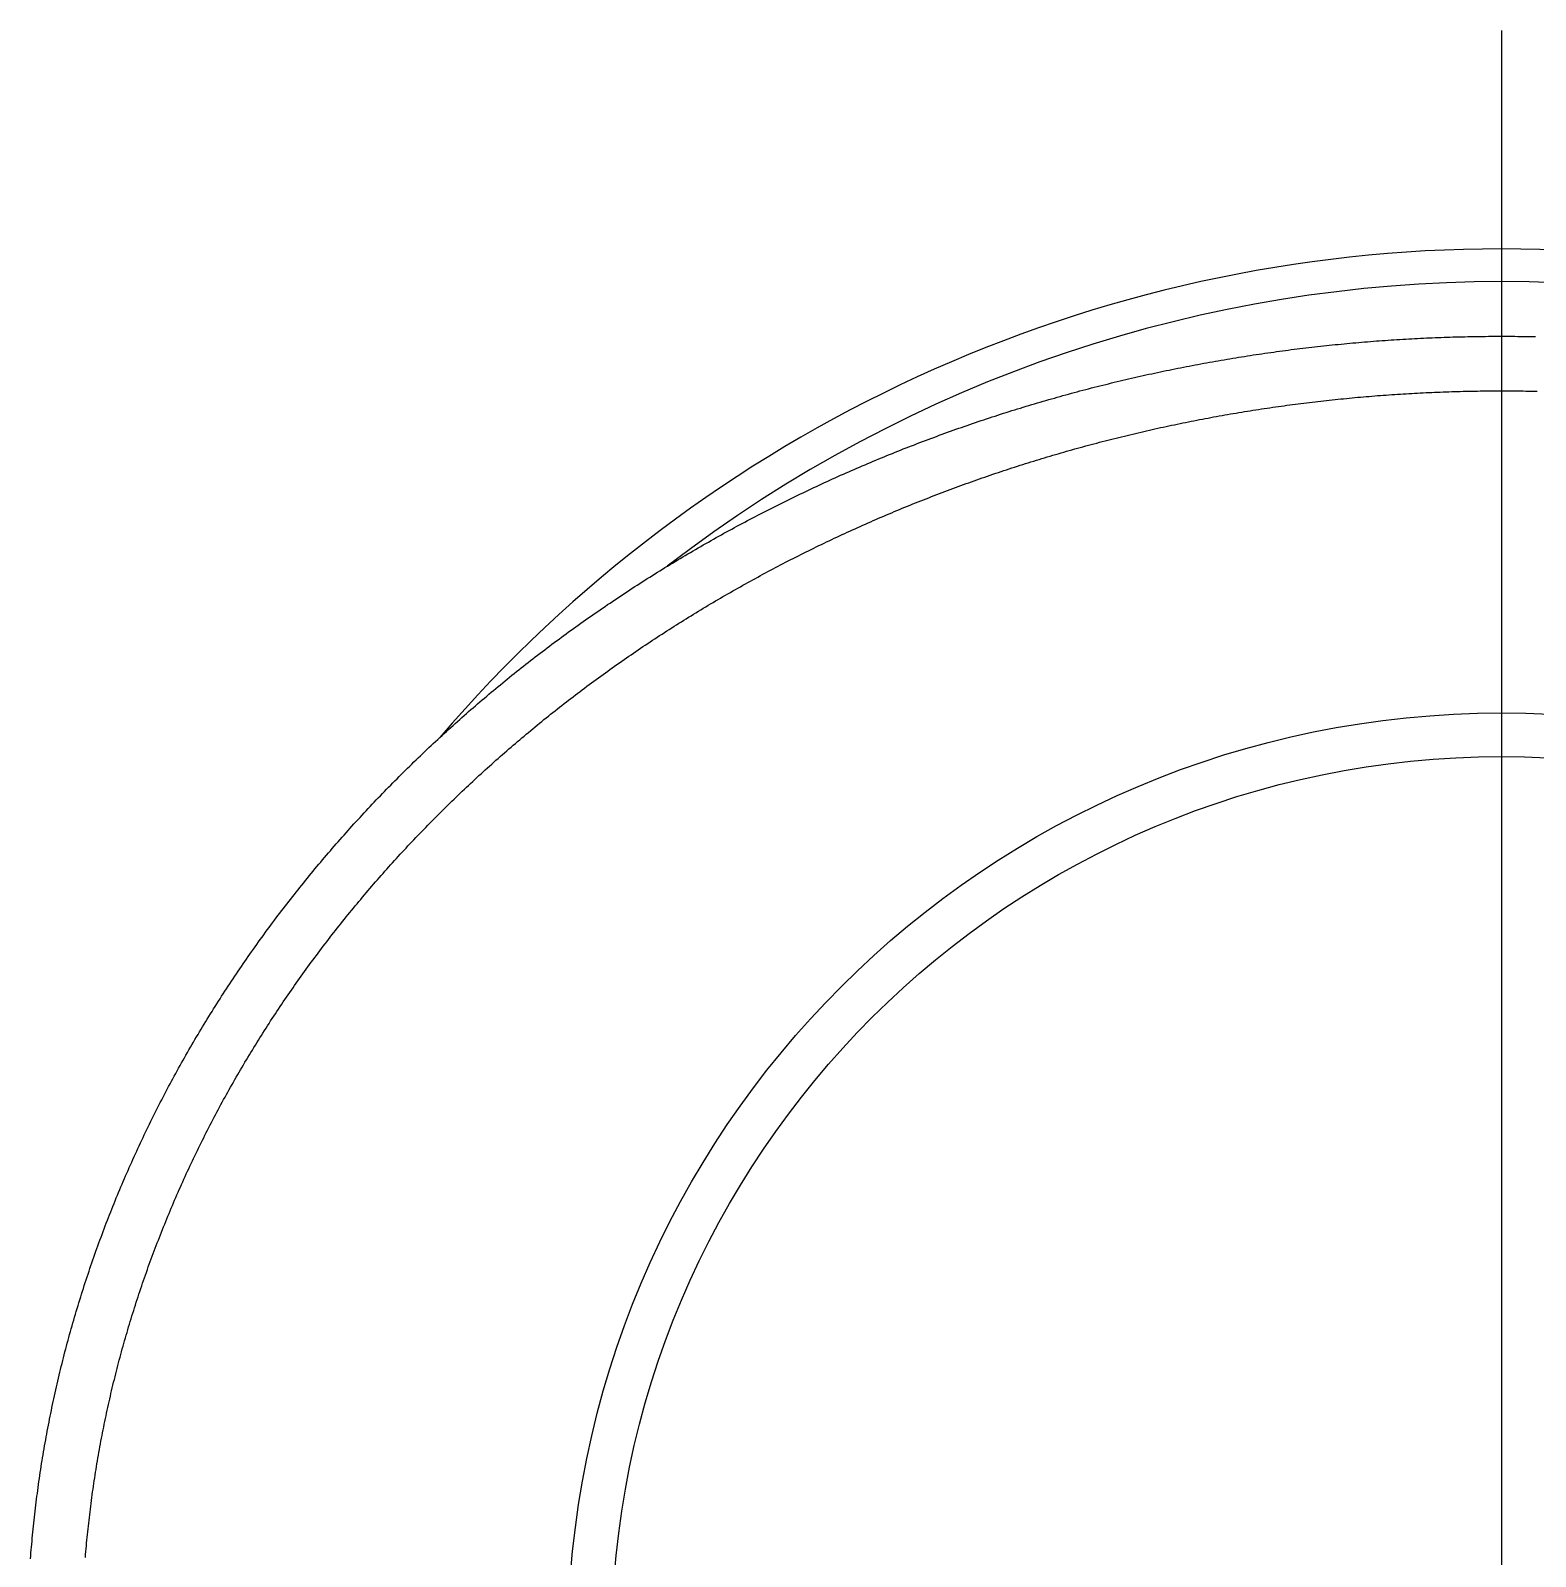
# Model space of a CAD drawing. Extents: x -12 to 93, y -19 to 51.
# Drawn here: x 63.64 to 77.42, y 36.82 to 50.8 of the extents above; entities that cross this region are included whole.
import ezdxf

# ---------------------------------------------------------------- set-up
doc = ezdxf.new("R2010")
doc.units = 0
doc.linetypes.add('CENTER', pattern=[50.8, 31.75, -6.35, 6.35, -6.35])
doc.layers.get('0').update_dxf_attribs({"linetype": 'CONTINUOUS'})
doc.layers.add('CENTER', color=1, linetype='CENTER')

msp = doc.modelspace()

# ---------------------------------------------------------------- linework, layer by layer
at = {"color": 7}
for points in [[(63.6388, 36.8023, 0), (63.6409, 36.8297, 0), (63.6431, 36.857, 0), (63.6453, 36.8844, 0), (63.6476, 36.9118, 0), (63.65, 36.9391, 0), (63.6525, 36.9665, 0), (63.655, 36.9938, 0), (63.6576, 37.0212, 0), (63.6602, 37.0485, 0), (63.663, 37.0759, 0), (63.6658, 37.1032, 0), (63.6687, 37.1305, 0), (63.6716, 37.1578, 0), (63.6746, 37.1851, 0), (63.6777, 37.2124, 0), (63.6808, 37.2397, 0), (63.6841, 37.267, 0), (63.6874, 37.2943, 0), (63.6907, 37.3216, 0), (63.6942, 37.3488, 0), (63.6977, 37.3761, 0), (63.7012, 37.4033, 0), (63.7049, 37.4306, 0), (63.7086, 37.4578, 0), (63.7124, 37.485, 0), (63.7162, 37.5123, 0), (63.7202, 37.5395, 0), (63.7241, 37.5667, 0), (63.7282, 37.5939, 0), (63.7323, 37.621, 0), (63.7366, 37.6482, 0), (63.7408, 37.6754, 0), (63.7452, 37.7025, 0), (63.7496, 37.7297, 0), (63.7541, 37.7568, 0), (63.7586, 37.7839, 0), (63.7632, 37.811, 0), (63.7679, 37.8381, 0), (63.7727, 37.8652, 0), (63.7775, 37.8923, 0), (63.7824, 37.9194, 0), (63.7874, 37.9464, 0), (63.7924, 37.9735, 0), (63.7975, 38.0005, 0), (63.8027, 38.0275, 0), (63.808, 38.0545, 0), (63.8133, 38.0815, 0), (63.8187, 38.1085, 0), (63.8241, 38.1355, 0), (63.8296, 38.1624, 0), (63.8352, 38.1894, 0), (63.8409, 38.2163, 0), (63.8466, 38.2432, 0), (63.8524, 38.2701, 0), (63.8583, 38.297, 0), (63.8642, 38.3239, 0), (63.8702, 38.3508, 0), (63.8763, 38.3776, 0), (63.8824, 38.4044, 0), (63.8886, 38.4312, 0), (63.8949, 38.458, 0), (63.9012, 38.4848, 0), (63.9076, 38.5116, 0), (63.9141, 38.5384, 0), (63.9207, 38.5651, 0), (63.9273, 38.5918, 0), (63.934, 38.6185, 0), (63.9407, 38.6452, 0), (63.9475, 38.6719, 0), (63.9544, 38.6985, 0), (63.9614, 38.7252, 0), (63.9684, 38.7518, 0), (63.9755, 38.7784, 0), (63.9826, 38.805, 0), (63.9898, 38.8316, 0), (63.9971, 38.8581, 0), (64.0045, 38.8847, 0), (64.0119, 38.9112, 0), (64.0194, 38.9377, 0), (64.0269, 38.9642, 0), (64.0346, 38.9906, 0), (64.0423, 39.0171, 0), (64.05, 39.0435, 0), (64.0578, 39.0699, 0), (64.0657, 39.0963, 0), (64.0737, 39.1226, 0), (64.0817, 39.149, 0), (64.0898, 39.1753, 0), (64.098, 39.2016, 0), (64.1062, 39.2279, 0), (64.1145, 39.2542, 0), (64.1228, 39.2804, 0), (64.1312, 39.3066, 0), (64.1397, 39.3328, 0), (64.1483, 39.359, 0), (64.1569, 39.3852, 0), (64.1656, 39.4113, 0), (64.1743, 39.4374, 0), (64.1831, 39.4635, 0), (64.192, 39.4896, 0), (64.201, 39.5156, 0), (64.21, 39.5416, 0), (64.219, 39.5676, 0), (64.2282, 39.5936, 0), (64.2374, 39.6196, 0), (64.2467, 39.6455, 0), (64.256, 39.6714, 0), (64.2654, 39.6973, 0), (64.2748, 39.7232, 0), (64.2844, 39.749, 0), (64.294, 39.7748, 0), (64.3036, 39.8006, 0), (64.3133, 39.8264, 0), (64.3231, 39.8521, 0), (64.3329, 39.8778, 0), (64.3429, 39.9035, 0), (64.3528, 39.9292, 0), (64.3629, 39.9548, 0), (64.373, 39.9804, 0), (64.3831, 40.006, 0), (64.3933, 40.0316, 0), (64.4036, 40.0571, 0), (64.414, 40.0826, 0), (64.4244, 40.1081, 0), (64.4348, 40.1336, 0), (64.4454, 40.159, 0), (64.456, 40.1844, 0), (64.4666, 40.2098, 0), (64.4773, 40.2351, 0), (64.4881, 40.2604, 0), (64.499, 40.2857, 0), (64.5099, 40.311, 0), (64.5208, 40.3362, 0), (64.5319, 40.3614, 0), (64.543, 40.3866, 0), (64.5541, 40.4118, 0), (64.5653, 40.4369, 0), (64.5766, 40.462, 0), (64.5879, 40.4871, 0), (64.5993, 40.5121, 0), (64.6108, 40.5371, 0), (64.6223, 40.5621, 0), (64.6338, 40.5871, 0), (64.6455, 40.612, 0), (64.6572, 40.6369, 0), (64.6689, 40.6617, 0), (64.6807, 40.6866, 0), (64.6926, 40.7114, 0), (64.7045, 40.7361, 0), (64.7165, 40.7609, 0), (64.7286, 40.7856, 0), (64.7407, 40.8103, 0), (64.7529, 40.8349, 0), (64.7651, 40.8595, 0), (64.7774, 40.8841, 0), (64.7897, 40.9087, 0), (64.8021, 40.9332, 0), (64.8146, 40.9577, 0), (64.8271, 40.9821, 0), (64.8397, 41.0066, 0), (64.8523, 41.0309, 0), (64.865, 41.0553, 0), (64.8778, 41.0796, 0), (64.8906, 41.1039, 0), (64.9034, 41.1282, 0), (64.9164, 41.1524, 0), (64.9293, 41.1766, 0), (64.9424, 41.2008, 0), (64.9555, 41.2249, 0), (64.9686, 41.249, 0), (64.9818, 41.273, 0), (64.9951, 41.2971, 0), (65.0084, 41.3211, 0), (65.0218, 41.345, 0), (65.0352, 41.3689, 0), (65.0487, 41.3928, 0), (65.0622, 41.4167, 0), (65.0758, 41.4405, 0), (65.0895, 41.4643, 0), (65.1032, 41.488, 0), (65.1169, 41.5118, 0), (65.1307, 41.5354, 0), (65.1446, 41.5591, 0), (65.1585, 41.5827, 0), (65.1725, 41.6063, 0), (65.1865, 41.6298, 0), (65.2006, 41.6533, 0), (65.2148, 41.6768, 0), (65.229, 41.7002, 0), (65.2432, 41.7236, 0), (65.2575, 41.747, 0), (65.2719, 41.7703, 0), (65.2863, 41.7936, 0), (65.3007, 41.8169, 0), (65.3152, 41.8401, 0), (65.3298, 41.8633, 0), (65.3444, 41.8864, 0), (65.3591, 41.9095, 0), (65.3738, 41.9326, 0), (65.3886, 41.9556, 0), (65.4034, 41.9786, 0), (65.4183, 42.0016, 0), (65.4333, 42.0245, 0), (65.4482, 42.0474, 0), (65.4633, 42.0703, 0), (65.4784, 42.0931, 0), (65.4935, 42.1159, 0), (65.5087, 42.1386, 0), (65.5239, 42.1613, 0), (65.5392, 42.184, 0), (65.5546, 42.2066, 0), (65.57, 42.2292, 0), (65.5854, 42.2517, 0), (65.6009, 42.2743, 0), (65.6165, 42.2967, 0), (65.632, 42.3192, 0), (65.6477, 42.3416, 0), (65.6634, 42.3639, 0), (65.6791, 42.3862, 0), (65.6949, 42.4085, 0), (65.7108, 42.4308, 0), (65.7267, 42.453, 0), (65.7426, 42.4751, 0), (65.7586, 42.4973, 0), (65.7746, 42.5193, 0), (65.7907, 42.5414, 0), (65.8069, 42.5634, 0), (65.8231, 42.5854, 0), (65.8393, 42.6073, 0), (65.8556, 42.6292, 0), (65.8719, 42.6511, 0), (65.8883, 42.6729, 0), (65.9047, 42.6947, 0), (65.9212, 42.7164, 0), (65.9377, 42.7381, 0), (65.9543, 42.7598, 0), (65.971, 42.7814, 0), (65.9876, 42.803, 0), (66.0043, 42.8245, 0), (66.0211, 42.846, 0), (66.0379, 42.8675, 0), (66.0548, 42.8889, 0), (66.0717, 42.9103, 0), (66.0887, 42.9317, 0), (66.1057, 42.953, 0), (66.1227, 42.9743, 0), (66.1398, 42.9955, 0), (66.157, 43.0167, 0), (66.1742, 43.0379, 0), (66.1914, 43.059, 0), (66.2087, 43.08, 0), (66.226, 43.1011, 0), (66.2434, 43.1221, 0), (66.2608, 43.143, 0), (66.2783, 43.164, 0), (66.2958, 43.1848, 0), (66.3134, 43.2057, 0), (66.331, 43.2265, 0), (66.3487, 43.2472, 0), (66.3664, 43.2679, 0), (66.3841, 43.2886, 0), (66.4019, 43.3093, 0), (66.4197, 43.3299, 0), (66.4376, 43.3504, 0), (66.4555, 43.3709, 0), (66.4735, 43.3914, 0), (66.4915, 43.4118, 0), (66.5096, 43.4322, 0), (66.5277, 43.4526, 0), (66.5458, 43.4729, 0), (66.564, 43.4932, 0), (66.5823, 43.5134, 0), (66.6006, 43.5336, 0), (66.6189, 43.5538, 0), (66.6373, 43.5739, 0), (66.6557, 43.594, 0), (66.6741, 43.614, 0), (66.6926, 43.634, 0), (66.7112, 43.6539, 0), (66.7298, 43.6738, 0), (66.7484, 43.6937, 0), (66.7671, 43.7135, 0), (66.7858, 43.7333, 0), (66.8046, 43.7531, 0), (66.8234, 43.7728, 0), (66.8422, 43.7924, 0), (66.8611, 43.812, 0), (66.88, 43.8316, 0), (66.899, 43.8512, 0), (66.918, 43.8707, 0), (66.9371, 43.8901, 0), (66.9562, 43.9095, 0), (66.9753, 43.9289, 0), (66.9945, 43.9482, 0), (67.0137, 43.9675, 0), (67.033, 43.9868, 0), (67.0523, 44.006, 0), (67.0717, 44.0251, 0), (67.091, 44.0443, 0), (67.1105, 44.0633, 0), (67.13, 44.0824, 0), (67.1495, 44.1014, 0), (67.169, 44.1203, 0), (67.1886, 44.1392, 0), (67.2083, 44.1581, 0), (67.2279, 44.1769, 0), (67.2477, 44.1957, 0), (67.2674, 44.2144, 0), (67.2872, 44.2331, 0), (67.307, 44.2518, 0), (67.3269, 44.2704, 0), (67.3468, 44.289, 0), (67.3668, 44.3075, 0), (67.3868, 44.326, 0), (67.4068, 44.3444, 0), (67.4269, 44.3629, 0), (67.447, 44.3812, 0), (67.4672, 44.3995, 0), (67.4874, 44.4178, 0), (67.5076, 44.436, 0), (67.5279, 44.4542, 0), (67.5482, 44.4724, 0), (67.5685, 44.4905, 0), (67.5889, 44.5085, 0), (67.6093, 44.5265, 0), (67.6298, 44.5445, 0), (67.6503, 44.5624, 0), (67.6708, 44.5803, 0), (67.6914, 44.5982, 0), (67.712, 44.616, 0), (67.7326, 44.6337, 0), (67.7533, 44.6514, 0), (67.774, 44.6691, 0), (67.7948, 44.6867, 0), (67.8156, 44.7043, 0), (67.8364, 44.7218, 0), (67.8573, 44.7393, 0), (67.8782, 44.7568, 0), (67.8991, 44.7742, 0), (67.9201, 44.7915, 0), (67.9411, 44.8089, 0), (67.9622, 44.8261, 0), (67.9833, 44.8434, 0), (68.0044, 44.8605, 0), (68.0255, 44.8777, 0), (68.0467, 44.8948, 0), (68.068, 44.9118, 0), (68.0892, 44.9288, 0), (68.1105, 44.9458, 0), (68.1319, 44.9627, 0), (68.1532, 44.9796, 0), (68.1746, 44.9964, 0), (68.1961, 45.0132, 0), (68.2175, 45.03, 0), (68.2391, 45.0467, 0), (68.2606, 45.0633, 0), (68.2822, 45.0799, 0), (68.3038, 45.0965, 0), (68.3254, 45.113, 0), (68.3471, 45.1295, 0), (68.3688, 45.1459, 0), (68.3906, 45.1623, 0), (68.4123, 45.1786, 0), (68.4342, 45.1949, 0), (68.456, 45.2112, 0), (68.4779, 45.2274, 0), (68.4998, 45.2435, 0), (68.5217, 45.2596, 0), (68.5437, 45.2757, 0), (68.5657, 45.2917, 0), (68.5878, 45.3077, 0), (68.6098, 45.3236, 0), (68.6319, 45.3395, 0), (68.6541, 45.3554, 0), (68.6762, 45.3711, 0), (68.6984, 45.3869, 0), (68.7207, 45.4026, 0), (68.7429, 45.4183, 0), (68.7652, 45.4339, 0), (68.7876, 45.4494, 0), (68.8099, 45.465, 0), (68.8323, 45.4804, 0), (68.8547, 45.4959, 0), (68.8772, 45.5113, 0), (68.8997, 45.5266, 0), (68.9222, 45.5419, 0), (68.9447, 45.5571, 0), (68.9673, 45.5723, 0), (68.9899, 45.5875, 0), (69.0125, 45.6026, 0), (69.0352, 45.6177, 0), (69.0579, 45.6327, 0), (69.0806, 45.6476, 0), (69.1034, 45.6626, 0), (69.1261, 45.6775, 0), (69.1489, 45.6923, 0), (69.1718, 45.7071, 0), (69.1946, 45.7218, 0), (69.2175, 45.7365, 0), (69.2405, 45.7512, 0), (69.2634, 45.7658, 0), (69.2864, 45.7803, 0), (69.3094, 45.7948, 0), (69.3324, 45.8093, 0), (69.3555, 45.8237, 0), (69.3786, 45.8381, 0), (69.4017, 45.8524, 0), (69.4249, 45.8667, 0), (69.448, 45.8809, 0), (69.4712, 45.8951, 0), (69.4945, 45.9092, 0), (69.5177, 45.9233, 0), (69.541, 45.9373, 0), (69.5643, 45.9513, 0), (69.5877, 45.9653, 0), (69.611, 45.9792, 0), (69.6344, 45.993, 0), (69.6578, 46.0069, 0), (69.6813, 46.0206, 0), (69.7047, 46.0343, 0), (69.7282, 46.048, 0), (69.7518, 46.0616, 0), (69.7753, 46.0752, 0), (69.7989, 46.0887, 0), (69.8225, 46.1022, 0), (69.8461, 46.1156, 0), (69.8697, 46.129, 0), (69.8934, 46.1423, 0), (69.9171, 46.1556, 0), (69.9408, 46.1689, 0), (69.9646, 46.1821, 0), (69.9883, 46.1952, 0), (70.0121, 46.2083, 0), (70.036, 46.2214, 0), (70.0598, 46.2344, 0), (70.0837, 46.2473, 0), (70.1075, 46.2602, 0), (70.1315, 46.2731, 0), (70.1554, 46.2859, 0), (70.1793, 46.2987, 0), (70.2033, 46.3114, 0), (70.2273, 46.3241, 0), (70.2514, 46.3367, 0), (70.2754, 46.3493, 0), (70.2995, 46.3618, 0), (70.3236, 46.3743, 0), (70.3477, 46.3867, 0), (70.3718, 46.3991, 0), (70.396, 46.4114, 0), (70.4202, 46.4237, 0), (70.4444, 46.436, 0), (70.4686, 46.4482, 0), (70.4929, 46.4603, 0), (70.5171, 46.4724, 0), (70.5414, 46.4845, 0), (70.5657, 46.4965, 0), (70.5901, 46.5084, 0), (70.6144, 46.5203, 0), (70.6388, 46.5322, 0), (70.6632, 46.544, 0), (70.6876, 46.5558, 0), (70.7121, 46.5675, 0), (70.7366, 46.5792, 0), (70.761, 46.5908, 0), (70.7855, 46.6024, 0), (70.8101, 46.6139, 0), (70.8346, 46.6254, 0), (70.8592, 46.6368, 0), (70.8838, 46.6482, 0), (70.9084, 46.6595, 0), (70.933, 46.6708, 0), (70.9577, 46.6821, 0), (70.9823, 46.6933, 0), (71.007, 46.7044, 0), (71.0317, 46.7155, 0), (71.0565, 46.7266, 0), (71.0812, 46.7376, 0), (71.106, 46.7485, 0), (71.1308, 46.7594, 0), (71.1556, 46.7703, 0), (71.1804, 46.7811, 0), (71.2053, 46.7919, 0), (71.2301, 46.8026, 0), (71.255, 46.8133, 0), (71.2799, 46.8239, 0), (71.3048, 46.8345, 0), (71.3298, 46.845, 0), (71.3547, 46.8555, 0), (71.3797, 46.8659, 0), (71.4047, 46.8763, 0), (71.4297, 46.8866, 0), (71.4548, 46.8969, 0), (71.4798, 46.9072, 0), (71.5049, 46.9174, 0), (71.53, 46.9275, 0), (71.5551, 46.9376, 0), (71.5802, 46.9477, 0), (71.6054, 46.9577, 0), (71.6305, 46.9676, 0), (71.6557, 46.9775, 0), (71.6809, 46.9874, 0), (71.7061, 46.9972, 0), (71.7313, 47.007, 0), (71.7566, 47.0167, 0), (71.7819, 47.0264, 0), (71.8071, 47.036, 0), (71.8324, 47.0456, 0), (71.8578, 47.0551, 0), (71.8831, 47.0646, 0), (71.9084, 47.074, 0), (71.9338, 47.0834, 0), (71.9592, 47.0927, 0), (71.9846, 47.102, 0), (72.01, 47.1113, 0), (72.0355, 47.1205, 0), (72.0609, 47.1296, 0), (72.0864, 47.1387, 0), (72.1119, 47.1478, 0), (72.1374, 47.1568, 0), (72.1629, 47.1657, 0), (72.1884, 47.1746, 0), (72.2139, 47.1835, 0), (72.2395, 47.1923, 0), (72.2651, 47.2011, 0), (72.2907, 47.2098, 0), (72.3163, 47.2185, 0), (72.3419, 47.2271, 0), (72.3676, 47.2357, 0), (72.3932, 47.2442, 0), (72.4189, 47.2527, 0), (72.4446, 47.2611, 0), (72.4703, 47.2695, 0), (72.496, 47.2778, 0), (72.5217, 47.2861, 0), (72.5475, 47.2944, 0), (72.5732, 47.3025, 0), (72.599, 47.3107, 0), (72.6248, 47.3188, 0), (72.6506, 47.3268, 0), (72.6764, 47.3348, 0), (72.7023, 47.3428, 0), (72.7281, 47.3507, 0), (72.754, 47.3586, 0), (72.7798, 47.3664, 0), (72.8057, 47.3741, 0), (72.8316, 47.3819, 0), (72.8575, 47.3895, 0), (72.8835, 47.3971, 0), (72.9094, 47.4047, 0), (72.9354, 47.4122, 0), (72.9613, 47.4197, 0), (72.9873, 47.4272, 0), (73.0133, 47.4345, 0), (73.0393, 47.4419, 0), (73.0654, 47.4492, 0), (73.0914, 47.4564, 0), (73.1175, 47.4636, 0), (73.1435, 47.4707, 0), (73.1696, 47.4778, 0), (73.1957, 47.4849, 0), (73.2218, 47.4919, 0), (73.2479, 47.4988, 0), (73.274, 47.5057, 0), (73.3002, 47.5126, 0), (73.3263, 47.5194, 0), (73.3525, 47.5262, 0), (73.3786, 47.5329, 0), (73.4048, 47.5395, 0), (73.431, 47.5462, 0), (73.4572, 47.5527, 0), (73.4835, 47.5593, 0), (73.5097, 47.5657, 0), (73.5359, 47.5722, 0), (73.5622, 47.5785, 0), (73.5885, 47.5849, 0), (73.6147, 47.5912, 0), (73.641, 47.5974, 0), (73.6673, 47.6036, 0), (73.6936, 47.6097, 0), (73.72, 47.6158, 0), (73.7463, 47.6219, 0), (73.7726, 47.6279, 0), (73.799, 47.6338, 0), (73.8254, 47.6397, 0), (73.8517, 47.6456, 0), (73.8781, 47.6514, 0), (73.9045, 47.6571, 0), (73.9309, 47.6628, 0), (73.9574, 47.6685, 0), (73.9838, 47.6741, 0), (74.0102, 47.6797, 0), (74.0367, 47.6852, 0), (74.0631, 47.6907, 0), (74.0896, 47.6961, 0), (74.1161, 47.7015, 0), (74.1426, 47.7068, 0), (74.1691, 47.7121, 0), (74.1956, 47.7173, 0), (74.2221, 47.7225, 0), (74.2486, 47.7276, 0), (74.2751, 47.7327, 0), (74.3017, 47.7377, 0), (74.3282, 47.7427, 0), (74.3548, 47.7477, 0), (74.3814, 47.7526, 0), (74.4079, 47.7574, 0), (74.4345, 47.7622, 0), (74.4611, 47.767, 0), (74.4877, 47.7717, 0), (74.5143, 47.7763, 0), (74.541, 47.781, 0), (74.5676, 47.7855, 0), (74.5942, 47.79, 0), (74.6209, 47.7945, 0), (74.6475, 47.7989, 0), (74.6742, 47.8033, 0), (74.7009, 47.8076, 0), (74.7275, 47.8119, 0), (74.7542, 47.8161, 0), (74.7809, 47.8203, 0), (74.8076, 47.8244, 0), (74.8343, 47.8285, 0), (74.861, 47.8325, 0), (74.8877, 47.8365, 0), (74.9145, 47.8404, 0), (74.9412, 47.8443, 0), (74.9679, 47.8482, 0), (74.9947, 47.852, 0), (75.0215, 47.8557, 0), (75.0482, 47.8594, 0), (75.075, 47.8631, 0), (75.1018, 47.8667, 0), (75.1285, 47.8702, 0), (75.1553, 47.8737, 0), (75.1821, 47.8772, 0), (75.2089, 47.8806, 0), (75.2357, 47.884, 0), (75.2625, 47.8873, 0), (75.2894, 47.8905, 0), (75.3162, 47.8938, 0), (75.343, 47.8969, 0), (75.3698, 47.9001, 0), (75.3967, 47.9031, 0), (75.4235, 47.9062, 0), (75.4504, 47.9091, 0), (75.4772, 47.9121, 0), (75.5041, 47.9149, 0), (75.531, 47.9178, 0), (75.5578, 47.9206, 0), (75.5847, 47.9233, 0), (75.6116, 47.926, 0), (75.6385, 47.9286, 0), (75.6654, 47.9312, 0), (75.6923, 47.9338, 0), (75.7192, 47.9363, 0), (75.7461, 47.9387, 0), (75.773, 47.9411, 0), (75.7999, 47.9435, 0), (75.8268, 47.9458, 0), (75.8537, 47.948, 0), (75.8807, 47.9503, 0), (75.9076, 47.9524, 0), (75.9345, 47.9545, 0), (75.9615, 47.9566, 0), (75.9884, 47.9586, 0), (76.0154, 47.9606, 0), (76.0423, 47.9625, 0), (76.0693, 47.9644, 0), (76.0962, 47.9662, 0), (76.1232, 47.968, 0), (76.1501, 47.9697, 0), (76.1771, 47.9714, 0), (76.2041, 47.973, 0), (76.231, 47.9746, 0), (76.258, 47.9762, 0), (76.285, 47.9776, 0), (76.312, 47.9791, 0), (76.3389, 47.9805, 0), (76.3659, 47.9818, 0), (76.3929, 47.9831, 0), (76.4199, 47.9844, 0), (76.4469, 47.9856, 0), (76.4739, 47.9867, 0), (76.5009, 47.9878, 0), (76.5279, 47.9889, 0), (76.5549, 47.9899, 0), (76.5819, 47.9909, 0), (76.6089, 47.9918, 0), (76.6359, 47.9926, 0), (76.6629, 47.9935, 0), (76.6899, 47.9942, 0), (76.7169, 47.9949, 0), (76.7439, 47.9956, 0), (76.7709, 47.9962, 0), (76.7979, 47.9968, 0), (76.8249, 47.9973, 0), (76.8519, 47.9978, 0), (76.879, 47.9983, 0), (76.906, 47.9986, 0), (76.933, 47.999, 0), (76.96, 47.9993, 0), (76.987, 47.9995, 0), (77.014, 47.9997, 0), (77.0411, 47.9998, 0), (77.0681, 47.9999, 0), (77.0951, 48, 0), (77.1221, 48, 0), (77.1491, 47.9999, 0), (77.1761, 47.9998, 0), (77.2032, 47.9997, 0), (77.2302, 47.9995, 0), (77.2572, 47.9993, 0), (77.2842, 47.999, 0), (77.3112, 47.9986, 0), (77.3382, 47.9983, 0), (77.3652, 47.9978, 0), (77.3923, 47.9973, 0), (77.4193, 47.9968, 0)], [(64.1415, 36.8169, 0), (64.1436, 36.843, 0), (64.1458, 36.8691, 0), (64.1481, 36.8952, 0), (64.1504, 36.9212, 0), (64.1528, 36.9473, 0), (64.1553, 36.9734, 0), (64.1578, 36.9994, 0), (64.1604, 37.0255, 0), (64.1631, 37.0515, 0), (64.1658, 37.0776, 0), (64.1686, 37.1036, 0), (64.1715, 37.1297, 0), (64.1745, 37.1557, 0), (64.1775, 37.1817, 0), (64.1805, 37.2077, 0), (64.1837, 37.2337, 0), (64.1869, 37.2597, 0), (64.1902, 37.2857, 0), (64.1935, 37.3117, 0), (64.1969, 37.3377, 0), (64.2004, 37.3637, 0), (64.2039, 37.3896, 0), (64.2075, 37.4156, 0), (64.2112, 37.4415, 0), (64.2149, 37.4675, 0), (64.2187, 37.4934, 0), (64.2226, 37.5193, 0), (64.2266, 37.5452, 0), (64.2306, 37.5712, 0), (64.2347, 37.5971, 0), (64.2388, 37.6229, 0), (64.243, 37.6488, 0), (64.2473, 37.6747, 0), (64.2516, 37.7006, 0), (64.256, 37.7264, 0), (64.2605, 37.7522, 0), (64.265, 37.7781, 0), (64.2696, 37.8039, 0), (64.2743, 37.8297, 0), (64.2791, 37.8555, 0), (64.2839, 37.8813, 0), (64.2887, 37.9071, 0), (64.2937, 37.9328, 0), (64.2987, 37.9586, 0), (64.3037, 37.9843, 0), (64.3089, 38.0101, 0), (64.3141, 38.0358, 0), (64.3193, 38.0615, 0), (64.3247, 38.0872, 0), (64.3301, 38.1129, 0), (64.3355, 38.1386, 0), (64.3411, 38.1642, 0), (64.3467, 38.1899, 0), (64.3523, 38.2155, 0), (64.358, 38.2411, 0), (64.3638, 38.2667, 0), (64.3697, 38.2923, 0), (64.3756, 38.3179, 0), (64.3816, 38.3435, 0), (64.3876, 38.369, 0), (64.3937, 38.3946, 0), (64.3999, 38.4201, 0), (64.4062, 38.4456, 0), (64.4125, 38.4711, 0), (64.4189, 38.4966, 0), (64.4253, 38.522, 0), (64.4318, 38.5475, 0), (64.4384, 38.5729, 0), (64.445, 38.5983, 0), (64.4517, 38.6237, 0), (64.4584, 38.6491, 0), (64.4653, 38.6745, 0), (64.4722, 38.6998, 0), (64.4791, 38.7252, 0), (64.4861, 38.7505, 0), (64.4932, 38.7758, 0), (64.5004, 38.8011, 0), (64.5076, 38.8263, 0), (64.5148, 38.8516, 0), (64.5222, 38.8768, 0), (64.5296, 38.902, 0), (64.5371, 38.9272, 0), (64.5446, 38.9524, 0), (64.5522, 38.9776, 0), (64.5598, 39.0027, 0), (64.5676, 39.0278, 0), (64.5753, 39.0529, 0), (64.5832, 39.078, 0), (64.5911, 39.1031, 0), (64.5991, 39.1281, 0), (64.6071, 39.1532, 0), (64.6152, 39.1782, 0), (64.6234, 39.2032, 0), (64.6316, 39.2281, 0), (64.6399, 39.2531, 0), (64.6482, 39.278, 0), (64.6566, 39.3029, 0), (64.6651, 39.3278, 0), (64.6737, 39.3527, 0), (64.6823, 39.3775, 0), (64.6909, 39.4023, 0), (64.6997, 39.4271, 0), (64.7084, 39.4519, 0), (64.7173, 39.4767, 0), (64.7262, 39.5014, 0), (64.7352, 39.5261, 0), (64.7442, 39.5508, 0), (64.7533, 39.5755, 0), (64.7625, 39.6001, 0), (64.7717, 39.6248, 0), (64.781, 39.6494, 0), (64.7903, 39.674, 0), (64.7997, 39.6985, 0), (64.8092, 39.723, 0), (64.8187, 39.7476, 0), (64.8283, 39.772, 0), (64.8379, 39.7965, 0), (64.8476, 39.8209, 0), (64.8574, 39.8454, 0), (64.8672, 39.8698, 0), (64.8771, 39.8941, 0), (64.887, 39.9185, 0), (64.897, 39.9428, 0), (64.9071, 39.9671, 0), (64.9172, 39.9913, 0), (64.9274, 40.0156, 0), (64.9376, 40.0398, 0), (64.9479, 40.064, 0), (64.9583, 40.0882, 0), (64.9687, 40.1123, 0), (64.9792, 40.1364, 0), (64.9897, 40.1605, 0), (65.0003, 40.1846, 0), (65.011, 40.2086, 0), (65.0217, 40.2326, 0), (65.0324, 40.2566, 0), (65.0433, 40.2805, 0), (65.0542, 40.3045, 0), (65.0651, 40.3284, 0), (65.0761, 40.3523, 0), (65.0872, 40.3761, 0), (65.0983, 40.3999, 0), (65.1095, 40.4237, 0), (65.1207, 40.4475, 0), (65.132, 40.4712, 0), (65.1433, 40.4949, 0), (65.1547, 40.5186, 0), (65.1662, 40.5422, 0), (65.1777, 40.5659, 0), (65.1893, 40.5895, 0), (65.2009, 40.613, 0), (65.2126, 40.6365, 0), (65.2244, 40.6601, 0), (65.2362, 40.6835, 0), (65.248, 40.707, 0), (65.2599, 40.7304, 0), (65.2719, 40.7538, 0), (65.2839, 40.7771, 0), (65.296, 40.8004, 0), (65.3082, 40.8237, 0), (65.3203, 40.847, 0), (65.3326, 40.8702, 0), (65.3449, 40.8934, 0), (65.3573, 40.9166, 0), (65.3697, 40.9397, 0), (65.3821, 40.9628, 0), (65.3947, 40.9859, 0), (65.4072, 41.009, 0), (65.4199, 41.032, 0), (65.4325, 41.055, 0), (65.4453, 41.0779, 0), (65.4581, 41.1008, 0), (65.4709, 41.1237, 0), (65.4838, 41.1466, 0), (65.4968, 41.1694, 0), (65.5098, 41.1922, 0), (65.5228, 41.2149, 0), (65.5359, 41.2377, 0), (65.5491, 41.2603, 0), (65.5623, 41.283, 0), (65.5756, 41.3056, 0), (65.5889, 41.3282, 0), (65.6023, 41.3508, 0), (65.6157, 41.3733, 0), (65.6292, 41.3958, 0), (65.6427, 41.4183, 0), (65.6563, 41.4407, 0), (65.67, 41.4631, 0), (65.6837, 41.4855, 0), (65.6974, 41.5078, 0), (65.7112, 41.5301, 0), (65.725, 41.5523, 0), (65.7389, 41.5746, 0), (65.7529, 41.5968, 0), (65.7669, 41.6189, 0), (65.7809, 41.641, 0), (65.795, 41.6631, 0), (65.8091, 41.6852, 0), (65.8233, 41.7072, 0), (65.8376, 41.7292, 0), (65.8519, 41.7511, 0), (65.8662, 41.7731, 0), (65.8806, 41.7949, 0), (65.8951, 41.8168, 0), (65.9096, 41.8386, 0), (65.9241, 41.8604, 0), (65.9387, 41.8821, 0), (65.9534, 41.9038, 0), (65.9681, 41.9255, 0), (65.9828, 41.9471, 0), (65.9976, 41.9687, 0), (66.0124, 41.9903, 0), (66.0273, 42.0118, 0), (66.0423, 42.0333, 0), (66.0573, 42.0547, 0), (66.0723, 42.0762, 0), (66.0874, 42.0975, 0), (66.1025, 42.1189, 0), (66.1177, 42.1402, 0), (66.1329, 42.1615, 0), (66.1482, 42.1827, 0), (66.1635, 42.2039, 0), (66.1789, 42.2251, 0), (66.1943, 42.2462, 0), (66.2098, 42.2673, 0), (66.2253, 42.2883, 0), (66.2408, 42.3094, 0), (66.2564, 42.3303, 0), (66.2721, 42.3513, 0), (66.2878, 42.3722, 0), (66.3035, 42.3931, 0), (66.3193, 42.4139, 0), (66.3352, 42.4347, 0), (66.3511, 42.4555, 0), (66.367, 42.4762, 0), (66.383, 42.4969, 0), (66.399, 42.5175, 0), (66.4151, 42.5382, 0), (66.4312, 42.5587, 0), (66.4474, 42.5793, 0), (66.4636, 42.5998, 0), (66.4798, 42.6203, 0), (66.4962, 42.6407, 0), (66.5125, 42.6611, 0), (66.5289, 42.6815, 0), (66.5453, 42.7018, 0), (66.5618, 42.7221, 0), (66.5784, 42.7423, 0), (66.5949, 42.7625, 0), (66.6116, 42.7827, 0), (66.6282, 42.8028, 0), (66.6449, 42.8229, 0), (66.6617, 42.843, 0), (66.6785, 42.863, 0), (66.6953, 42.883, 0), (66.7122, 42.9029, 0), (66.7292, 42.9229, 0), (66.7461, 42.9427, 0), (66.7632, 42.9626, 0), (66.7802, 42.9824, 0), (66.7973, 43.0021, 0), (66.8145, 43.0218, 0), (66.8317, 43.0415, 0), (66.8489, 43.0612, 0), (66.8662, 43.0808, 0), (66.8836, 43.1004, 0), (66.9009, 43.1199, 0), (66.9183, 43.1394, 0), (66.9358, 43.1588, 0), (66.9533, 43.1782, 0), (66.9708, 43.1976, 0), (66.9884, 43.217, 0), (67.0061, 43.2363, 0), (67.0237, 43.2555, 0), (67.0414, 43.2748, 0), (67.0592, 43.2939, 0), (67.077, 43.3131, 0), (67.0948, 43.3322, 0), (67.1127, 43.3513, 0), (67.1307, 43.3703, 0), (67.1486, 43.3893, 0), (67.1666, 43.4082, 0), (67.1847, 43.4272, 0), (67.2028, 43.446, 0), (67.2209, 43.4649, 0), (67.2391, 43.4837, 0), (67.2573, 43.5024, 0), (67.2756, 43.5211, 0), (67.2939, 43.5398, 0), (67.3122, 43.5585, 0), (67.3306, 43.5771, 0), (67.349, 43.5956, 0), (67.3675, 43.6142, 0), (67.386, 43.6326, 0), (67.4045, 43.6511, 0), (67.4231, 43.6695, 0), (67.4417, 43.6878, 0), (67.4604, 43.7062, 0), (67.4791, 43.7245, 0), (67.4978, 43.7427, 0), (67.5166, 43.7609, 0), (67.5354, 43.7791, 0), (67.5543, 43.7972, 0), (67.5732, 43.8153, 0), (67.5922, 43.8333, 0), (67.6111, 43.8513, 0), (67.6302, 43.8693, 0), (67.6492, 43.8872, 0), (67.6683, 43.9051, 0), (67.6874, 43.9229, 0), (67.7066, 43.9408, 0), (67.7258, 43.9585, 0), (67.7451, 43.9762, 0), (67.7644, 43.9939, 0), (67.7837, 44.0116, 0), (67.8031, 44.0292, 0), (67.8225, 44.0467, 0), (67.8419, 44.0642, 0), (67.8614, 44.0817, 0), (67.8809, 44.0992, 0), (67.9005, 44.1166, 0), (67.9201, 44.1339, 0), (67.9397, 44.1512, 0), (67.9593, 44.1685, 0), (67.979, 44.1857, 0), (67.9988, 44.2029, 0), (68.0186, 44.2201, 0), (68.0384, 44.2372, 0), (68.0582, 44.2543, 0), (68.0781, 44.2713, 0), (68.098, 44.2883, 0), (68.118, 44.3052, 0), (68.138, 44.3221, 0), (68.158, 44.339, 0), (68.1781, 44.3558, 0), (68.1982, 44.3726, 0), (68.2183, 44.3893, 0), (68.2385, 44.406, 0), (68.2587, 44.4227, 0), (68.2789, 44.4393, 0), (68.2992, 44.4558, 0), (68.3195, 44.4724, 0), (68.3399, 44.4888, 0), (68.3603, 44.5053, 0), (68.3807, 44.5217, 0), (68.4011, 44.538, 0), (68.4216, 44.5544, 0), (68.4421, 44.5706, 0), (68.4627, 44.5869, 0), (68.4833, 44.6031, 0), (68.5039, 44.6192, 0), (68.5246, 44.6353, 0), (68.5453, 44.6514, 0), (68.566, 44.6674, 0), (68.5867, 44.6834, 0), (68.6075, 44.6993, 0), (68.6284, 44.7152, 0), (68.6492, 44.7311, 0), (68.6701, 44.7469, 0), (68.691, 44.7626, 0), (68.712, 44.7783, 0), (68.733, 44.794, 0), (68.754, 44.8097, 0), (68.775, 44.8253, 0), (68.7961, 44.8408, 0), (68.8173, 44.8563, 0), (68.8384, 44.8718, 0), (68.8596, 44.8872, 0), (68.8808, 44.9026, 0), (68.902, 44.9179, 0), (68.9233, 44.9332, 0), (68.9446, 44.9484, 0), (68.966, 44.9636, 0), (68.9873, 44.9788, 0), (69.0087, 44.9939, 0), (69.0302, 45.009, 0), (69.0516, 45.024, 0), (69.0731, 45.039, 0), (69.0947, 45.054, 0), (69.1162, 45.0689, 0), (69.1378, 45.0837, 0), (69.1594, 45.0985, 0), (69.1811, 45.1133, 0), (69.2027, 45.128, 0), (69.2244, 45.1427, 0), (69.2462, 45.1573, 0), (69.2679, 45.1719, 0), (69.2897, 45.1865, 0), (69.3116, 45.201, 0), (69.3334, 45.2154, 0), (69.3553, 45.2299, 0), (69.3772, 45.2442, 0), (69.3991, 45.2586, 0), (69.4211, 45.2728, 0), (69.4431, 45.2871, 0), (69.4651, 45.3013, 0), (69.4872, 45.3154, 0), (69.5093, 45.3296, 0), (69.5314, 45.3436, 0), (69.5535, 45.3576, 0), (69.5757, 45.3716, 0), (69.5979, 45.3855, 0), (69.6201, 45.3994, 0), (69.6423, 45.4133, 0), (69.6646, 45.4271, 0), (69.6869, 45.4408, 0), (69.7092, 45.4545, 0), (69.7316, 45.4682, 0), (69.754, 45.4818, 0), (69.7764, 45.4954, 0), (69.7988, 45.5089, 0), (69.8213, 45.5224, 0), (69.8438, 45.5358, 0), (69.8663, 45.5492, 0), (69.8888, 45.5626, 0), (69.9114, 45.5759, 0), (69.934, 45.5892, 0), (69.9566, 45.6024, 0), (69.9792, 45.6155, 0), (70.0019, 45.6287, 0), (70.0246, 45.6417, 0), (70.0473, 45.6548, 0), (70.07, 45.6678, 0), (70.0928, 45.6807, 0), (70.1156, 45.6936, 0), (70.1384, 45.7065, 0), (70.1612, 45.7193, 0), (70.1841, 45.732, 0), (70.207, 45.7448, 0), (70.2299, 45.7574, 0), (70.2529, 45.7701, 0), (70.2758, 45.7826, 0), (70.2988, 45.7952, 0), (70.3218, 45.8077, 0), (70.3448, 45.8201, 0), (70.3679, 45.8325, 0), (70.391, 45.8449, 0), (70.4141, 45.8572, 0), (70.4372, 45.8694, 0), (70.4603, 45.8817, 0), (70.4835, 45.8938, 0), (70.5067, 45.906, 0), (70.5299, 45.918, 0), (70.5531, 45.9301, 0), (70.5764, 45.9421, 0), (70.5997, 45.954, 0), (70.623, 45.9659, 0), (70.6463, 45.9778, 0), (70.6696, 45.9896, 0), (70.693, 46.0013, 0), (70.7164, 46.013, 0), (70.7398, 46.0247, 0), (70.7632, 46.0363, 0), (70.7867, 46.0479, 0), (70.8101, 46.0594, 0), (70.8336, 46.0709, 0), (70.8571, 46.0824, 0), (70.8807, 46.0938, 0), (70.9042, 46.1051, 0), (70.9278, 46.1164, 0), (70.9514, 46.1277, 0), (70.975, 46.1389, 0), (70.9987, 46.1501, 0), (71.0223, 46.1612, 0), (71.046, 46.1723, 0), (71.0697, 46.1833, 0), (71.0934, 46.1943, 0), (71.1172, 46.2052, 0), (71.1409, 46.2161, 0), (71.1647, 46.227, 0), (71.1885, 46.2378, 0), (71.2124, 46.2485, 0), (71.2362, 46.2592, 0), (71.2601, 46.2699, 0), (71.2839, 46.2805, 0), (71.3078, 46.2911, 0), (71.3318, 46.3016, 0), (71.3557, 46.3121, 0), (71.3797, 46.3225, 0), (71.4036, 46.3329, 0), (71.4276, 46.3433, 0), (71.4516, 46.3536, 0), (71.4757, 46.3638, 0), (71.4997, 46.374, 0), (71.5238, 46.3842, 0), (71.5479, 46.3943, 0), (71.572, 46.4044, 0), (71.5961, 46.4144, 0), (71.6203, 46.4244, 0), (71.6444, 46.4343, 0), (71.6686, 46.4442, 0), (71.6928, 46.454, 0), (71.717, 46.4638, 0), (71.7413, 46.4736, 0), (71.7655, 46.4833, 0), (71.7898, 46.4929, 0), (71.8141, 46.5025, 0), (71.8384, 46.5121, 0), (71.8627, 46.5216, 0), (71.887, 46.5311, 0), (71.9114, 46.5405, 0), (71.9358, 46.5499, 0), (71.9602, 46.5592, 0), (71.9846, 46.5685, 0), (72.009, 46.5778, 0), (72.0334, 46.587, 0), (72.0579, 46.5961, 0), (72.0824, 46.6052, 0), (72.1069, 46.6143, 0), (72.1314, 46.6233, 0), (72.1559, 46.6323, 0), (72.1804, 46.6412, 0), (72.205, 46.6501, 0), (72.2296, 46.6589, 0), (72.2542, 46.6677, 0), (72.2788, 46.6764, 0), (72.3034, 46.6851, 0), (72.328, 46.6938, 0), (72.3527, 46.7024, 0), (72.3774, 46.711, 0), (72.402, 46.7195, 0), (72.4267, 46.7279, 0), (72.4515, 46.7363, 0), (72.4762, 46.7447, 0), (72.5009, 46.753, 0), (72.5257, 46.7613, 0), (72.5505, 46.7696, 0), (72.5753, 46.7778, 0), (72.6001, 46.7859, 0), (72.6249, 46.794, 0), (72.6497, 46.802, 0), (72.6746, 46.8101, 0), (72.6995, 46.818, 0), (72.7243, 46.8259, 0), (72.7492, 46.8338, 0), (72.7742, 46.8416, 0), (72.7991, 46.8494, 0), (72.824, 46.8571, 0), (72.849, 46.8648, 0), (72.8739, 46.8724, 0), (72.8989, 46.88, 0), (72.9239, 46.8876, 0), (72.9489, 46.8951, 0), (72.9739, 46.9025, 0), (72.999, 46.9099, 0), (73.024, 46.9173, 0), (73.0491, 46.9246, 0), (73.0742, 46.9319, 0), (73.0993, 46.9391, 0), (73.1244, 46.9463, 0), (73.1495, 46.9534, 0), (73.1746, 46.9605, 0), (73.1997, 46.9676, 0), (73.2249, 46.9746, 0), (73.2501, 46.9815, 0), (73.2753, 46.9884, 0), (73.3004, 46.9953, 0), (73.3257, 47.0021, 0), (73.3509, 47.0088, 0), (73.3761, 47.0155, 0), (73.4013, 47.0222, 0), (73.4266, 47.0288, 0), (73.4519, 47.0354, 0), (73.4771, 47.042, 0), (73.5024, 47.0484, 0), (73.5277, 47.0549, 0), (73.5531, 47.0613, 0), (73.5784, 47.0676, 0), (73.6037, 47.0739, 0), (73.6291, 47.0802, 0), (73.6544, 47.0864, 0), (73.6798, 47.0926, 0), (73.7052, 47.0987, 0), (73.7306, 47.1048, 0), (73.756, 47.1108, 0), (73.7814, 47.1168, 0), (73.8068, 47.1227, 0), (73.8323, 47.1286, 0), (73.8577, 47.1344, 0), (73.8832, 47.1402, 0), (73.9087, 47.146, 0), (73.9341, 47.1517, 0), (73.9596, 47.1573, 0), (73.9851, 47.1629, 0), (74.0106, 47.1685, 0), (74.0362, 47.174, 0), (74.0617, 47.1795, 0), (74.0872, 47.1849, 0), (74.1128, 47.1903, 0), (74.1384, 47.1956, 0), (74.1639, 47.2009, 0), (74.1895, 47.2062, 0), (74.2151, 47.2114, 0), (74.2407, 47.2165, 0), (74.2663, 47.2216, 0), (74.2919, 47.2267, 0), (74.3176, 47.2317, 0), (74.3432, 47.2367, 0), (74.3689, 47.2416, 0), (74.3945, 47.2464, 0), (74.4202, 47.2513, 0), (74.4459, 47.256, 0), (74.4715, 47.2608, 0), (74.4972, 47.2655, 0), (74.5229, 47.2701, 0), (74.5486, 47.2747, 0), (74.5744, 47.2792, 0), (74.6001, 47.2837, 0), (74.6258, 47.2882, 0), (74.6516, 47.2926, 0), (74.6773, 47.297, 0), (74.7031, 47.3013, 0), (74.7288, 47.3056, 0), (74.7546, 47.3098, 0), (74.7804, 47.314, 0), (74.8062, 47.3181, 0), (74.832, 47.3222, 0), (74.8578, 47.3262, 0), (74.8836, 47.3302, 0), (74.9094, 47.3342, 0), (74.9352, 47.3381, 0), (74.9611, 47.3419, 0), (74.9869, 47.3457, 0), (75.0128, 47.3495, 0), (75.0386, 47.3532, 0), (75.0645, 47.3569, 0), (75.0903, 47.3605, 0), (75.1162, 47.3641, 0), (75.1421, 47.3676, 0), (75.168, 47.3711, 0), (75.1939, 47.3745, 0), (75.2198, 47.3779, 0), (75.2457, 47.3812, 0), (75.2716, 47.3845, 0), (75.2975, 47.3878, 0), (75.3234, 47.391, 0), (75.3494, 47.3942, 0), (75.3753, 47.3973, 0), (75.4012, 47.4003, 0), (75.4272, 47.4034, 0), (75.4531, 47.4063, 0), (75.4791, 47.4092, 0), (75.5051, 47.4121, 0), (75.531, 47.415, 0), (75.557, 47.4178, 0), (75.583, 47.4205, 0), (75.609, 47.4232, 0), (75.635, 47.4258, 0), (75.661, 47.4284, 0), (75.687, 47.431, 0), (75.713, 47.4335, 0), (75.739, 47.436, 0), (75.765, 47.4384, 0), (75.791, 47.4407, 0), (75.817, 47.4431, 0), (75.843, 47.4453, 0), (75.8691, 47.4476, 0), (75.8951, 47.4498, 0), (75.9211, 47.4519, 0), (75.9472, 47.454, 0), (75.9732, 47.456, 0), (75.9993, 47.458, 0), (76.0253, 47.46, 0), (76.0514, 47.4619, 0), (76.0774, 47.4637, 0), (76.1035, 47.4656, 0), (76.1296, 47.4673, 0), (76.1556, 47.469, 0), (76.1817, 47.4707, 0), (76.2078, 47.4723, 0), (76.2339, 47.4739, 0), (76.2599, 47.4755, 0), (76.286, 47.4769, 0), (76.3121, 47.4784, 0), (76.3382, 47.4798, 0), (76.3643, 47.4811, 0), (76.3904, 47.4824, 0), (76.4165, 47.4837, 0), (76.4426, 47.4849, 0), (76.4687, 47.486, 0), (76.4948, 47.4872, 0), (76.5209, 47.4882, 0), (76.547, 47.4893, 0), (76.5731, 47.4902, 0), (76.5992, 47.4912, 0), (76.6253, 47.492, 0), (76.6514, 47.4929, 0), (76.6776, 47.4937, 0), (76.7037, 47.4944, 0), (76.7298, 47.4951, 0), (76.7559, 47.4958, 0), (76.782, 47.4964, 0), (76.8082, 47.4969, 0), (76.8343, 47.4974, 0), (76.8604, 47.4979, 0), (76.8865, 47.4983, 0), (76.9126, 47.4987, 0), (76.9388, 47.499, 0), (76.9649, 47.4993, 0), (76.991, 47.4995, 0), (77.0172, 47.4997, 0), (77.0433, 47.4999, 0), (77.0694, 47.4999, 0), (77.0955, 47.5, 0), (77.1217, 47.5, 0), (77.1478, 47.4999, 0), (77.1739, 47.4999, 0), (77.2, 47.4997, 0), (77.2262, 47.4995, 0), (77.2523, 47.4993, 0), (77.2784, 47.499, 0), (77.3046, 47.4987, 0), (77.3307, 47.4983, 0), (77.3568, 47.4979, 0), (77.3829, 47.4974, 0), (77.409, 47.4969, 0), (77.4352, 47.4964, 0)]]:
    msp.add_polyline3d(points, dxfattribs=at)
at = {"color": 7, "linetype": 'CONTINUOUS'}
for radius in [8.55, 8.15]:
    msp.add_circle((77.1086, 36), radius, dxfattribs=at)
for radius, start, end in [(12.8, 40.571984, 139.428016), (12.5, 52.324419, 127.675581)]:
    msp.add_arc((77.1086, 36), radius, start, end, dxfattribs=at)
at = {"layer": 'CENTER', "color": 1, "linetype": 'CENTER'}
msp.add_line((77.1086, 50.8), (77.1086, -2), dxfattribs=at)

doc.saveas('drawing.dxf')
